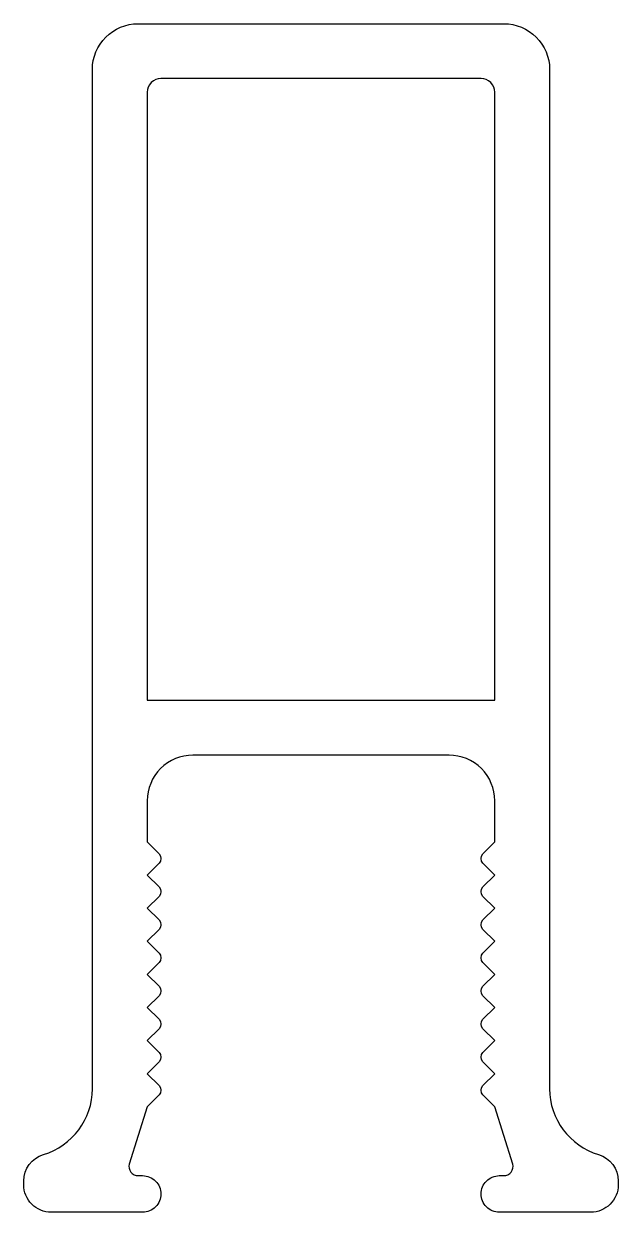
# Model space of a CAD drawing. Extents: x 948.7 to 961.7, y -8.8 to 17.2.
import ezdxf

# ---------------------------------------------------------------- set-up
doc = ezdxf.new("R2010")
doc.units = 0
doc.header["$LTSCALE"] = 15
doc.layers.get('0').update_dxf_attribs({"linetype": 'CONTINUOUS'})

msp = doc.modelspace()

# ---------------------------------------------------------------- linework, layer by layer
at = {"ltscale": 0.05}
for points in [[(957.954, 1.185), (952.354, 1.185, 0.414214), (951.354, 0.185), (951.354, -0.715), (951.612, -0.974, -0.402128), (951.612, -1.181), (951.354, -1.439), (951.612, -1.698, -0.402128), (951.612, -1.905), (951.354, -2.164), (951.612, -2.422, -0.402128), (951.612, -2.63), (951.354, -2.888), (951.612, -3.146, -0.402128), (951.612, -3.354), (951.354, -3.612), (951.612, -3.87, -0.402128), (951.612, -4.078), (951.354, -4.336), (951.612, -4.594, -0.402128), (951.612, -4.802), (951.354, -5.06), (951.612, -5.319, -0.402128), (951.612, -5.526), (951.354, -5.784), (951.612, -6.043, -0.402128), (951.612, -6.25), (951.354, -6.509), (950.961, -7.764, 0.492434), (951.154, -8.015), (951.254, -8.015, -0.414214), (951.654, -8.415, -0.414214), (951.254, -8.815), (949.254, -8.815, -0.414214), (948.654, -8.215), (948.654, -8.128, -0.331679), (949.083, -7.553, 0.331679), (950.154, -6.115), (950.154, 16.185, -0.414214), (951.154, 17.185), (959.154, 17.185, -0.414214), (960.154, 16.185), (960.154, -6.115, 0.331679), (961.226, -7.553, -0.331679), (961.654, -8.128), (961.654, -8.215, -0.414214), (961.054, -8.815), (959.054, -8.815, -0.414214), (958.654, -8.415), (958.654, -8.415, -0.414214), (959.054, -8.015), (959.154, -8.015, 0.492434), (959.348, -7.764), (958.954, -6.509), (958.696, -6.25, -0.402128), (958.696, -6.043), (958.954, -5.784), (958.696, -5.526, -0.402128), (958.696, -5.319), (958.954, -5.06), (958.696, -4.802, -0.402128), (958.696, -4.594), (958.954, -4.336), (958.696, -4.078, -0.402128), (958.696, -3.87), (958.954, -3.612), (958.696, -3.354, -0.402128), (958.696, -3.146), (958.954, -2.888), (958.696, -2.63, -0.402128), (958.696, -2.422), (958.954, -2.164), (958.696, -1.905, -0.402128), (958.696, -1.698), (958.954, -1.439), (958.696, -1.181, -0.402128), (958.696, -0.974), (958.954, -0.715), (958.954, 0.185, 0.414214)], [(951.654, 15.985, 0.414214), (951.354, 15.685), (951.354, 2.385), (958.954, 2.385), (958.954, 15.685, 0.414214), (958.654, 15.985)]]:
    msp.add_lwpolyline(points, format="xyb", close=True, dxfattribs=at)

doc.saveas('drawing.dxf')
